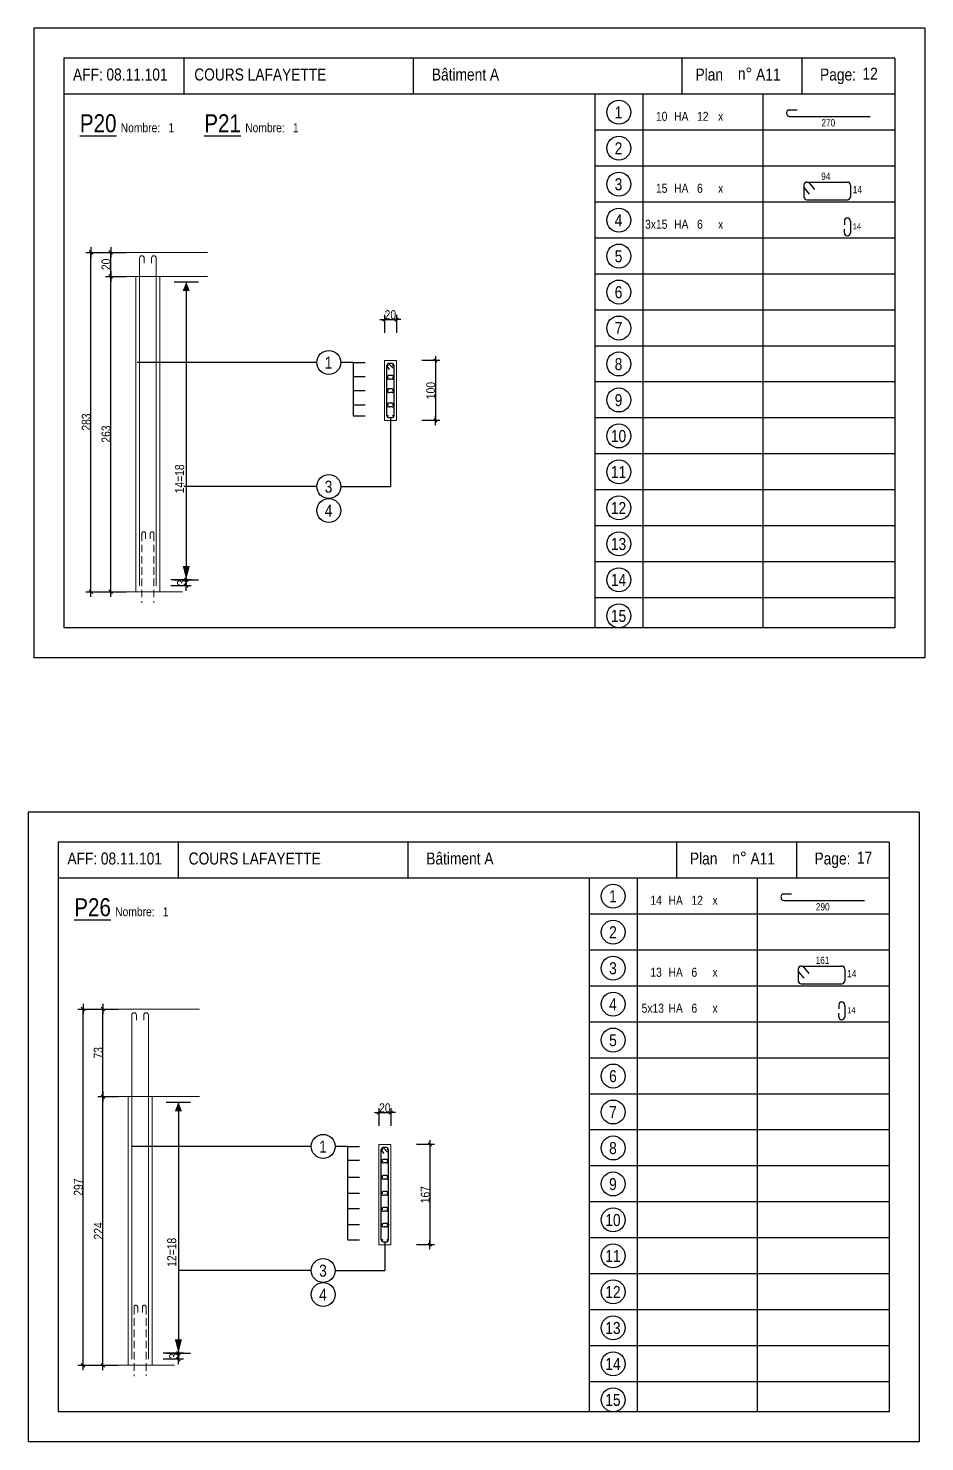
# Model space of a CAD drawing. Header units: metres. Extents: x -9927 to 45032, y -190416 to 12166.
# Drawn here: x 1160 to 2654, y -32840 to -30483 of the extents above; entities that cross this region are included whole.
import ezdxf
from ezdxf.enums import TextEntityAlignment as Align

# ---------------------------------------------------------------- set-up
doc = ezdxf.new("R2010")
doc.units = ezdxf.units.M
doc.header["$PDMODE"] = 65
doc.linetypes.add('CACHE2', pattern=[0.1875, 0.125, -0.0625])
for name, color, linetype in [('01_cote_gen', 4, 'Continuous'), ('01_fenetres', 171, 'Continuous'), ('01_linteaux', 3, 'Continuous'), ('01_sem', 42, 'Continuous'), ('01_texte', 230, 'Continuous'), ('AA_COTES', 2, 'Continuous')]:
    doc.layers.add(name, color=color, linetype=linetype)
doc.styles.add('STYLE2', font='ARIALN.TTF')
doc.dimstyles.new('JB25', dxfattribs={"dimscale": 0.1, "dimtxt": 150, "dimasz": 17, "dimexe": 0.1, "dimexo": 0.1, "dimgap": 0.09, "dimtad": 1, "dimdec": 1, "dimlfac": 0.5, "dimdsep": 46, "dimtxsty": 'STYLE2', "dimblk1": 'BOND_G', "dimblk2": 'BOND_D', "dimsah": 1, "dimcen": 1.5, "dimdle": 0.01, "dimse1": 1, "dimse2": 1, "dimclrd": 4, "dimclre": 2, "dimclrt": 5, "dimadec": 0, "dimazin": 0, "dimtfac": 2.333333, "dimtdec": 1, "dimtix": 1, "dimtmove": 2, "dimatfit": 3, "dimldrblk": 'BOND_G', "dimfxl": 1, "dimtolj": 1, "dimtzin": 0, "dimarcsym": 0})
doc.dimstyles.new('JB50', dxfattribs={"dimscale": 0.1, "dimtxt": 150, "dimasz": 15, "dimexe": 0.1, "dimexo": 0.1, "dimgap": 0.09, "dimtad": 1, "dimdec": 1, "dimdsep": 46, "dimtxsty": 'STYLE2', "dimblk1": 'BOND_G', "dimblk2": 'BOND_D', "dimsah": 1, "dimcen": 1.5, "dimdle": 0.01, "dimse1": 1, "dimse2": 1, "dimclrd": 4, "dimclre": 2, "dimclrt": 6, "dimazin": 2, "dimtfac": 2.333333, "dimtdec": 1, "dimtix": 1, "dimtmove": 2, "dimatfit": 3, "dimldrblk": 'BOND_G', "dimfxl": 1, "dimtolj": 1, "dimtzin": 0, "dimarcsym": 0})

# ---------------------------------------------------------------- blocks, each defined once
blk = doc.blocks.new('BOND_G')
at = {"layer": 'AA_COTES', "color": 0}
for p, q in [((0, -5), (0, 15)), ((5, 0), (-5, 0)), ((1.8, 1.8), (-1.8, -1.8))]:
    blk.add_line(p, q, dxfattribs=at)
blk = doc.blocks.new('BOND_D')
at = {"layer": 'AA_COTES', "color": 0}
for p, q in [((5, 0), (-5, 0)), ((-1.8, -1.8), (1.8, 1.8)), ((0, 5), (0, -15))]:
    blk.add_line(p, q, dxfattribs=at)
blk = doc.blocks.new('*D294')
at = {"layer": '01_cote_gen', "color": 4, "linetype": 'Continuous', "lineweight": -2, "transparency": 16777216}
blk.add_line((1838.4, -31038.6), (1838.4, -31135.6), dxfattribs=at)
at = {"layer": 'DEFPOINTS', "color": 0, "linetype": 'Continuous', "lineweight": 0, "transparency": 16777216}
for p in [(1773.4, -31037.1), (1773.4, -31137.1), (1838.4, -31137.1)]:
    blk.add_point(p, dxfattribs=at)
at = {"layer": '01_cote_gen', "color": 4, "linetype": 'Continuous', "lineweight": -2, "transparency": 16777216, "xscale": 1.5, "yscale": 1.5, "zscale": 1.5}
for name, p, rotation in [('BOND_G', (1838.4, -31037.1), 90), ('BOND_D', (1838.4, -31137.1), 270)]:
    blk.add_blockref(name, p, dxfattribs=dict(at, rotation=rotation))
at = {"layer": '01_cote_gen', "color": 6, "linetype": 'Continuous', "lineweight": 0, "transparency": 16777216, "insert": (1830.8, -31087.1), "char_height": 15, "attachment_point": 5, "rotation": 90, "style": 'STYLE2'}
blk.add_mtext('\\A1;100', dxfattribs=at)
blk = doc.blocks.new('*D295')
at = {"layer": '01_cote_gen', "color": 4, "linetype": 'Continuous', "lineweight": -2, "transparency": 16777216}
blk.add_line((1754.9, -30968.4), (1771.9, -30968.4), dxfattribs=at)
at = {"layer": 'DEFPOINTS', "color": 0, "linetype": 'Continuous', "lineweight": 0, "transparency": 16777216}
for p in [(1773.4, -30968.4), (1753.4, -31037.1), (1773.4, -31037.1)]:
    blk.add_point(p, dxfattribs=at)
at = {"layer": '01_cote_gen', "color": 4, "linetype": 'Continuous', "lineweight": -2, "transparency": 16777216, "xscale": 1.5, "yscale": 1.5, "zscale": 1.5, "rotation": 180}
blk.add_blockref('BOND_G', (1753.4, -30968.4), dxfattribs=at)
at = {"layer": '01_cote_gen', "color": 4, "linetype": 'Continuous', "lineweight": -2, "transparency": 16777216, "xscale": 1.5, "yscale": 1.5, "zscale": 1.5}
blk.add_blockref('BOND_D', (1773.4, -30968.4), dxfattribs=at)
at = {"layer": '01_cote_gen', "color": 6, "linetype": 'Continuous', "lineweight": 0, "transparency": 16777216, "insert": (1763.4, -30960.7), "char_height": 15, "attachment_point": 5, "style": 'STYLE2'}
blk.add_mtext('\\A1;20', dxfattribs=at)
blk = doc.blocks.new('*D296')
at = {"layer": '01_cote_gen', "color": 4, "linetype": 'Continuous', "lineweight": -2, "transparency": 16777216}
blk.add_line((1264, -31420.9), (1264, -30858.3), dxfattribs=at)
at = {"layer": 'DEFPOINTS', "color": 0, "linetype": 'Continuous', "lineweight": 0, "transparency": 16777216}
for p in [(1264, -30856.6), (1379.1, -30856.6), (1339.1, -31422.6)]:
    blk.add_point(p, dxfattribs=at)
at = {"layer": '01_cote_gen', "color": 4, "linetype": 'Continuous', "lineweight": -2, "transparency": 16777216, "xscale": 1.7, "yscale": 1.7, "zscale": 1.7}
for name, p, rotation in [('BOND_D', (1264, -30856.6), 90), ('BOND_G', (1264, -31422.6), 270)]:
    blk.add_blockref(name, p, dxfattribs=dict(at, rotation=rotation))
at = {"layer": '01_cote_gen', "color": 5, "linetype": 'Continuous', "lineweight": 0, "transparency": 16777216, "insert": (1256.4, -31139.6), "char_height": 15, "attachment_point": 5, "rotation": 90, "style": 'STYLE2'}
blk.add_mtext('\\A1;283', dxfattribs=at)
blk = doc.blocks.new('*D297')
at = {"layer": '01_cote_gen', "color": 4, "linetype": 'Continuous', "lineweight": -2, "transparency": 16777216}
blk.add_line((1297.2, -30894.9), (1297.2, -30858.3), dxfattribs=at)
at = {"layer": 'DEFPOINTS', "color": 0, "linetype": 'Continuous', "lineweight": 0, "transparency": 16777216}
for p in [(1297.2, -30856.6), (1425.9, -30856.6), (1434.9, -30896.6)]:
    blk.add_point(p, dxfattribs=at)
at = {"layer": '01_cote_gen', "color": 4, "linetype": 'Continuous', "lineweight": -2, "transparency": 16777216, "xscale": 1.7, "yscale": 1.7, "zscale": 1.7}
for name, p, rotation in [('BOND_D', (1297.2, -30856.6), 90), ('BOND_G', (1297.2, -30896.6), 270)]:
    blk.add_blockref(name, p, dxfattribs=dict(at, rotation=rotation))
at = {"layer": '01_cote_gen', "color": 5, "linetype": 'Continuous', "lineweight": 0, "transparency": 16777216, "insert": (1289.5, -30876.6), "char_height": 15, "attachment_point": 5, "rotation": 90, "style": 'STYLE2'}
blk.add_mtext('\\A1;20', dxfattribs=at)
blk = doc.blocks.new('*D298')
at = {"layer": '01_cote_gen', "color": 4, "linetype": 'Continuous', "lineweight": -2, "transparency": 16777216}
blk.add_line((1297.2, -31420.9), (1297.2, -30898.3), dxfattribs=at)
at = {"layer": 'DEFPOINTS', "color": 0, "linetype": 'Continuous', "lineweight": 0, "transparency": 16777216}
for p in [(1297.2, -30896.6), (1305.7, -30896.6), (1315.3, -31422.6)]:
    blk.add_point(p, dxfattribs=at)
at = {"layer": '01_cote_gen', "color": 4, "linetype": 'Continuous', "lineweight": -2, "transparency": 16777216, "xscale": 1.7, "yscale": 1.7, "zscale": 1.7}
for name, p, rotation in [('BOND_D', (1297.2, -30896.6), 90), ('BOND_G', (1297.2, -31422.6), 270)]:
    blk.add_blockref(name, p, dxfattribs=dict(at, rotation=rotation))
at = {"layer": '01_cote_gen', "color": 5, "linetype": 'Continuous', "lineweight": 0, "transparency": 16777216, "insert": (1289.5, -31159.6), "char_height": 15, "attachment_point": 5, "rotation": 90, "style": 'STYLE2'}
blk.add_mtext('\\A1;263', dxfattribs=at)
blk = doc.blocks.new('*D299')
at = {"layer": '01_cote_gen', "color": 4, "linetype": 'Continuous', "lineweight": -2, "transparency": 16777216}
blk.add_line((1423, -31404.3), (1423, -31410.9), dxfattribs=at)
at = {"layer": 'DEFPOINTS', "color": 0, "linetype": 'Continuous', "lineweight": 0, "transparency": 16777216}
for p in [(1416.2, -31402.6), (1373.1, -31412.6), (1423, -31412.6)]:
    blk.add_point(p, dxfattribs=at)
at = {"layer": '01_cote_gen', "color": 4, "linetype": 'Continuous', "lineweight": -2, "transparency": 16777216, "xscale": 1.7, "yscale": 1.7, "zscale": 1.7}
for name, p, rotation in [('BOND_G', (1423, -31402.6), 90), ('BOND_D', (1423, -31412.6), 270)]:
    blk.add_blockref(name, p, dxfattribs=dict(at, rotation=rotation))
at = {"layer": '01_cote_gen', "color": 5, "linetype": 'Continuous', "lineweight": 0, "transparency": 16777216, "insert": (1415.4, -31407.6), "char_height": 15, "attachment_point": 5, "rotation": 90, "style": 'STYLE2'}
blk.add_mtext('\\A1;3', dxfattribs=at)
blk = doc.blocks.new('*D328')
at = {"layer": '01_cote_gen', "color": 4, "linetype": 'Continuous', "lineweight": -2, "transparency": 16777216}
blk.add_line((1829.1, -32346.3), (1829.1, -32510.3), dxfattribs=at)
at = {"layer": 'DEFPOINTS', "color": 0, "linetype": 'Continuous', "lineweight": 0, "transparency": 16777216}
for p in [(1764.1, -32344.8), (1764.1, -32511.8), (1829.1, -32511.8)]:
    blk.add_point(p, dxfattribs=at)
at = {"layer": '01_cote_gen', "color": 4, "linetype": 'Continuous', "lineweight": -2, "transparency": 16777216, "xscale": 1.5, "yscale": 1.5, "zscale": 1.5}
for name, p, rotation in [('BOND_G', (1829.1, -32344.8), 90), ('BOND_D', (1829.1, -32511.8), 270)]:
    blk.add_blockref(name, p, dxfattribs=dict(at, rotation=rotation))
at = {"layer": '01_cote_gen', "color": 6, "linetype": 'Continuous', "lineweight": 0, "transparency": 16777216, "insert": (1821.5, -32428.3), "char_height": 15, "attachment_point": 5, "rotation": 90, "style": 'STYLE2'}
blk.add_mtext('\\A1;167', dxfattribs=at)
blk = doc.blocks.new('*D329')
at = {"layer": '01_cote_gen', "color": 4, "linetype": 'Continuous', "lineweight": -2, "transparency": 16777216}
blk.add_line((1745.6, -32291.3), (1762.6, -32291.3), dxfattribs=at)
at = {"layer": 'DEFPOINTS', "color": 0, "linetype": 'Continuous', "lineweight": 0, "transparency": 16777216}
for p in [(1764.1, -32291.3), (1744.1, -32344.8), (1764.1, -32344.8)]:
    blk.add_point(p, dxfattribs=at)
at = {"layer": '01_cote_gen', "color": 4, "linetype": 'Continuous', "lineweight": -2, "transparency": 16777216, "xscale": 1.5, "yscale": 1.5, "zscale": 1.5, "rotation": 180}
blk.add_blockref('BOND_G', (1744.1, -32291.3), dxfattribs=at)
at = {"layer": '01_cote_gen', "color": 4, "linetype": 'Continuous', "lineweight": -2, "transparency": 16777216, "xscale": 1.5, "yscale": 1.5, "zscale": 1.5}
blk.add_blockref('BOND_D', (1764.1, -32291.3), dxfattribs=at)
at = {"layer": '01_cote_gen', "color": 6, "linetype": 'Continuous', "lineweight": 0, "transparency": 16777216, "insert": (1754.1, -32283.6), "char_height": 15, "attachment_point": 5, "style": 'STYLE2'}
blk.add_mtext('\\A1;20', dxfattribs=at)
blk = doc.blocks.new('*D330')
at = {"layer": '01_cote_gen', "color": 4, "linetype": 'Continuous', "lineweight": -2, "transparency": 16777216}
blk.add_line((1251, -32711.1), (1251, -32120.5), dxfattribs=at)
at = {"layer": 'DEFPOINTS', "color": 0, "linetype": 'Continuous', "lineweight": 0, "transparency": 16777216}
for p in [(1251, -32118.8), (1366.1, -32118.8), (1326.1, -32712.8)]:
    blk.add_point(p, dxfattribs=at)
at = {"layer": '01_cote_gen', "color": 4, "linetype": 'Continuous', "lineweight": -2, "transparency": 16777216, "xscale": 1.7, "yscale": 1.7, "zscale": 1.7}
for name, p, rotation in [('BOND_D', (1251, -32118.8), 90), ('BOND_G', (1251, -32712.8), 270)]:
    blk.add_blockref(name, p, dxfattribs=dict(at, rotation=rotation))
at = {"layer": '01_cote_gen', "color": 5, "linetype": 'Continuous', "lineweight": 0, "transparency": 16777216, "insert": (1243.3, -32415.8), "char_height": 15, "attachment_point": 5, "rotation": 90, "style": 'STYLE2'}
blk.add_mtext('\\A1;297', dxfattribs=at)
blk = doc.blocks.new('*D331')
at = {"layer": '01_cote_gen', "color": 4, "linetype": 'Continuous', "lineweight": -2, "transparency": 16777216}
blk.add_line((1284.1, -32263.1), (1284.1, -32120.5), dxfattribs=at)
at = {"layer": 'DEFPOINTS', "color": 0, "linetype": 'Continuous', "lineweight": 0, "transparency": 16777216}
for p in [(1284.1, -32118.8), (1412.8, -32118.8), (1421.9, -32264.8)]:
    blk.add_point(p, dxfattribs=at)
at = {"layer": '01_cote_gen', "color": 4, "linetype": 'Continuous', "lineweight": -2, "transparency": 16777216, "xscale": 1.7, "yscale": 1.7, "zscale": 1.7}
for name, p, rotation in [('BOND_D', (1284.1, -32118.8), 90), ('BOND_G', (1284.1, -32264.8), 270)]:
    blk.add_blockref(name, p, dxfattribs=dict(at, rotation=rotation))
at = {"layer": '01_cote_gen', "color": 5, "linetype": 'Continuous', "lineweight": 0, "transparency": 16777216, "insert": (1276.5, -32191.8), "char_height": 15, "attachment_point": 5, "rotation": 90, "style": 'STYLE2'}
blk.add_mtext('\\A1;73', dxfattribs=at)
blk = doc.blocks.new('*D332')
at = {"layer": '01_cote_gen', "color": 4, "linetype": 'Continuous', "lineweight": -2, "transparency": 16777216}
blk.add_line((1284.1, -32711.1), (1284.1, -32266.5), dxfattribs=at)
at = {"layer": 'DEFPOINTS', "color": 0, "linetype": 'Continuous', "lineweight": 0, "transparency": 16777216}
for p in [(1284.1, -32264.8), (1292.6, -32264.8), (1302.3, -32712.8)]:
    blk.add_point(p, dxfattribs=at)
at = {"layer": '01_cote_gen', "color": 4, "linetype": 'Continuous', "lineweight": -2, "transparency": 16777216, "xscale": 1.7, "yscale": 1.7, "zscale": 1.7}
for name, p, rotation in [('BOND_D', (1284.1, -32264.8), 90), ('BOND_G', (1284.1, -32712.8), 270)]:
    blk.add_blockref(name, p, dxfattribs=dict(at, rotation=rotation))
at = {"layer": '01_cote_gen', "color": 5, "linetype": 'Continuous', "lineweight": 0, "transparency": 16777216, "insert": (1276.6, -32488.8), "char_height": 15, "attachment_point": 5, "rotation": 90, "style": 'STYLE2'}
blk.add_mtext('\\A1;224', dxfattribs=at)
blk = doc.blocks.new('*D333')
at = {"layer": '01_cote_gen', "color": 4, "linetype": 'Continuous', "lineweight": -2, "transparency": 16777216}
blk.add_line((1410, -32694.5), (1410, -32701.1), dxfattribs=at)
at = {"layer": 'DEFPOINTS', "color": 0, "linetype": 'Continuous', "lineweight": 0, "transparency": 16777216}
for p in [(1403.1, -32692.8), (1360.1, -32702.8), (1410, -32702.8)]:
    blk.add_point(p, dxfattribs=at)
at = {"layer": '01_cote_gen', "color": 4, "linetype": 'Continuous', "lineweight": -2, "transparency": 16777216, "xscale": 1.7, "yscale": 1.7, "zscale": 1.7}
for name, p, rotation in [('BOND_G', (1410, -32692.8), 90), ('BOND_D', (1410, -32702.8), 270)]:
    blk.add_blockref(name, p, dxfattribs=dict(at, rotation=rotation))
at = {"layer": '01_cote_gen', "color": 5, "linetype": 'Continuous', "lineweight": 0, "transparency": 16777216, "insert": (1402.3, -32697.8), "char_height": 15, "attachment_point": 5, "rotation": 90, "style": 'STYLE2'}
blk.add_mtext('\\A1;3', dxfattribs=at)

msp = doc.modelspace()

# ---------------------------------------------------------------- linework, layer by layer
at = {"layer": '01_cote_gen', "color": 2, "linetype": 'CACHE2', "lineweight": 0, "ltscale": 100}
for p, q in [((1349.15, -31325.62), (1349.15, -31441.19)), ((1355.15, -31325.62), (1355.15, -31334.6)), ((1363.15, -31325.62), (1363.15, -31334.6)), ((1369.15, -31325.62), (1369.15, -31440.34)), ((1336.07, -32615.78), (1336.07, -32731.34)), ((1342.07, -32615.78), (1342.07, -32624.75)), ((1350.07, -32615.78), (1350.07, -32624.75)), ((1356.07, -32615.78), (1356.07, -32730.49))]:
    msp.add_line(p, q, dxfattribs=at)
for centre in [(1352.15, -31325.62), (1366.15, -31325.62), (1339.07, -32615.78), (1353.07, -32615.78)]:
    msp.add_arc(centre, 3, 0, 180, dxfattribs=at)
at = {"layer": '01_fenetres', "ltscale": 30}
for p, q in [((2604.04, -30532.74), (1219.04, -30532.74)), ((1219.04, -30532.74), (1219.04, -31482.74)), ((1219.04, -30532.74), (1219.04, -31482.74)), ((1219.04, -30532.74), (1219.04, -31482.74)), ((1419.04, -30532.74), (1419.04, -30592.74)), ((1801.54, -30532.74), (1801.54, -30592.74)), ((2249.91, -30592.74), (2249.91, -30532.74)), ((2449.91, -30592.74), (2449.91, -30532.74)), ((2604.04, -30532.74), (2604.04, -31482.74)), ((2604.04, -30592.74), (1219.04, -30592.74)), ((2604.04, -31482.74), (1219.04, -31482.74)), ((2594.73, -31840.46), (1209.73, -31840.46)), ((1209.73, -31840.46), (1209.73, -32790.46)), ((1209.73, -31840.46), (1209.73, -32790.46)), ((1209.73, -31840.46), (1209.73, -32790.46)), ((1409.73, -31840.46), (1409.73, -31900.46)), ((1792.23, -31840.46), (1792.23, -31900.46)), ((2240.6, -31900.46), (2240.6, -31840.46)), ((2440.6, -31900.46), (2440.6, -31840.46)), ((2594.73, -31840.46), (2594.73, -32790.46)), ((2594.73, -31900.46), (1209.73, -31900.46)), ((2594.73, -32790.46), (1209.73, -32790.46))]:
    msp.add_line(p, q, dxfattribs=at)
at = {"layer": '01_linteaux', "linetype": 'Continuous'}
for p, q in [((2427.58, -30618.99), (2441.32, -30618.99)), ((2428.81, -30629.98), (2563.12, -30629.98)), ((2452.49, -30744.27), (2452.49, -30763.88)), ((2457.49, -30739.27), (2525.07, -30739.27)), ((2460.18, -30739.27), (2470.16, -30751.58)), ((2530.07, -30744.27), (2530.07, -30763.88)), ((2452.49, -30748.41), (2461.68, -30759.74)), ((2457.49, -30768.88), (2525.07, -30768.88)), ((2520.07, -30804.27), (2520.07, -30810.64)), ((2530.07, -30804.27), (2530.07, -30823.88)), ((2520.07, -30823.88), (2520.07, -30818.03)), ((2418.28, -31926.72), (2432.02, -31926.72)), ((2419.51, -31937.7), (2553.82, -31937.7)), ((2443.18, -32051.99), (2443.18, -32071.6)), ((2443.18, -32056.13), (2452.37, -32067.46)), ((2448.18, -32046.99), (2515.77, -32046.99)), ((2450.87, -32046.99), (2460.85, -32059.3)), ((2520.77, -32051.99), (2520.77, -32071.6)), ((2448.18, -32076.6), (2515.77, -32076.6)), ((2510.77, -32111.99), (2510.77, -32118.36)), ((2520.77, -32111.99), (2520.77, -32131.6)), ((2510.77, -32131.6), (2510.77, -32125.76))]:
    msp.add_line(p, q, dxfattribs=at)
for centre, start, end in [((2428.69, -30623.87), 102.77382, 192.77382), ((2428.81, -30624.98), 180, 270), ((2457.49, -30744.27), 90, 180), ((2525.07, -30744.27), 0, 90), ((2457.49, -30763.88), 180, 270), ((2525.07, -30763.88), 270, 0), ((2525.07, -30804.27), 90, 180), ((2525.07, -30804.27), 0, 90), ((2525.07, -30823.88), 180, 270), ((2525.07, -30823.88), 270, 0), ((2419.38, -31931.59), 102.77382, 192.77382), ((2419.51, -31932.7), 180, 270), ((2448.18, -32051.99), 90, 180), ((2515.77, -32051.99), 0, 90), ((2448.18, -32071.6), 180, 270), ((2515.77, -32071.6), 270, 0), ((2515.77, -32111.99), 90, 180), ((2515.77, -32111.99), 0, 90), ((2515.77, -32131.6), 180, 270), ((2515.77, -32131.6), 270, 0)]:
    msp.add_arc(centre, 5, start, end, dxfattribs=at)
at = {"layer": '01_sem', "color": 2, "lineweight": 0, "ltscale": 7}
for p, q in [((1339.15, -30856.62), (1322.71, -30856.62)), ((1458.33, -30856.62), (1339.15, -30856.62)), ((1345.15, -30866.16), (1345.15, -31412.62)), ((1353.15, -30866.16), (1353.15, -30874.56)), ((1365.15, -30866.16), (1365.15, -30874.56)), ((1373.15, -30866.16), (1373.15, -31412.62)), ((1339.15, -30896.62), (1322.71, -30896.62)), ((1339.15, -30896.62), (1339.15, -31422.62)), ((1458.33, -30896.62), (1339.15, -30896.62)), ((1379.15, -30896.62), (1379.15, -31422.62)), ((1753.45, -31137.1), (1753.45, -31037.1)), ((1773.45, -31037.1), (1753.45, -31037.1)), ((1753.45, -31137.1), (1753.45, -31037.1)), ((1773.45, -31037.1), (1753.45, -31037.1)), ((1773.45, -31137.1), (1773.45, -31037.1)), ((1753.45, -31137.1), (1773.45, -31137.1)), ((1753.45, -31137.1), (1773.45, -31137.1)), ((1416.7, -31422.62), (1302.97, -31422.62)), ((1326.07, -32118.78), (1309.64, -32118.78)), ((1445.25, -32118.78), (1326.07, -32118.78)), ((1332.07, -32128.97), (1332.07, -32702.78)), ((1340.07, -32128.97), (1340.07, -32137.37)), ((1352.07, -32128.97), (1352.07, -32137.37)), ((1360.07, -32128.97), (1360.07, -32702.78)), ((1326.07, -32264.78), (1309.64, -32264.78)), ((1326.07, -32264.78), (1326.07, -32712.78)), ((1445.25, -32264.78), (1326.07, -32264.78)), ((1366.07, -32264.78), (1366.07, -32712.78)), ((1744.14, -32511.82), (1744.14, -32344.82)), ((1764.14, -32344.82), (1744.14, -32344.82)), ((1744.14, -32511.82), (1744.14, -32344.82)), ((1764.14, -32344.82), (1744.14, -32344.82)), ((1764.14, -32511.82), (1764.14, -32344.82)), ((1744.14, -32511.82), (1764.14, -32511.82)), ((1744.14, -32511.82), (1764.14, -32511.82)), ((1403.62, -32712.78), (1289.9, -32712.78))]:
    msp.add_line(p, q, dxfattribs=at)
for centre in [(1349.15, -30866.16), (1369.15, -30866.16), (1336.07, -32128.97), (1356.07, -32128.97)]:
    msp.add_arc(centre, 4, 0, 180, dxfattribs=at)
at = {"layer": '01_texte', "ltscale": 30}
for p, q in [((1169.04, -30482.74), (1169.04, -31532.74)), ((2654.04, -30482.74), (1169.04, -30482.74)), ((2654.04, -30482.74), (2654.04, -31532.74)), ((2104.04, -30592.74), (2104.04, -31482.74)), ((2184.04, -30592.74), (2184.04, -31482.74)), ((2384.04, -30592.74), (2384.04, -31482.74)), ((2604.04, -30652.74), (2104.04, -30652.74)), ((2604.04, -30712.74), (2104.04, -30712.74)), ((2604.04, -30772.74), (2104.04, -30772.74)), ((2604.04, -30832.74), (2104.04, -30832.74)), ((1402.88, -30905.91), (1443.2, -30905.91)), ((1423.04, -30905.91), (1423.04, -31409.5)), ((2604.04, -30892.74), (2104.04, -30892.74)), ((2604.04, -30952.74), (2104.04, -30952.74)), ((2604.04, -31012.74), (2104.04, -31012.74)), ((1757.45, -31129.1), (1757.45, -31045.1)), ((1757.45, -31046.38), (1761.45, -31051.74)), ((1766.45, -31042.1), (1760.45, -31042.1)), ((1760.45, -31042.1), (1768.04, -31049.51)), ((1769.45, -31129.1), (1769.45, -31045.1)), ((1766.45, -31062.12), (1760.45, -31062.12)), ((1760.45, -31068.12), (1762.54, -31068.12)), ((1766.45, -31068.12), (1762.35, -31068.12)), ((2604.04, -31072.74), (2104.04, -31072.74)), ((1766.45, -31084.28), (1760.45, -31084.28)), ((1760.45, -31090.28), (1762.54, -31090.28)), ((1766.45, -31090.28), (1762.35, -31090.28)), ((1766.45, -31108.34), (1760.45, -31108.34)), ((1760.45, -31114.34), (1762.54, -31114.34)), ((1766.45, -31114.34), (1762.35, -31114.34)), ((1760.45, -31132.1), (1766.45, -31132.1)), ((2604.04, -31132.74), (2104.04, -31132.74)), ((2604.04, -31192.74), (2104.04, -31192.74)), ((2604.04, -31252.74), (2104.04, -31252.74)), ((2604.04, -31312.74), (2104.04, -31312.74)), ((2604.04, -31372.74), (2104.04, -31372.74)), ((1402.88, -31402.62), (1443.2, -31402.62)), ((2604.04, -31432.74), (2104.04, -31432.74)), ((2654.04, -31532.74), (1169.04, -31532.74)), ((1159.73, -31790.46), (1159.73, -32840.46)), ((2644.73, -31790.46), (1159.73, -31790.46)), ((2644.73, -31790.46), (2644.73, -32840.46)), ((2094.73, -31900.46), (2094.73, -32790.46)), ((2174.73, -31900.46), (2174.73, -32790.46)), ((2374.73, -31900.46), (2374.73, -32790.46)), ((2594.73, -31960.46), (2094.73, -31960.46)), ((2594.73, -32020.46), (2094.73, -32020.46)), ((2594.73, -32080.46), (2094.73, -32080.46)), ((2594.73, -32140.46), (2094.73, -32140.46)), ((2594.73, -32200.46), (2094.73, -32200.46)), ((1389.81, -32274.06), (1430.12, -32274.06)), ((1409.97, -32274.06), (1409.97, -32699.65)), ((2594.73, -32260.46), (2094.73, -32260.46)), ((2594.73, -32320.46), (2094.73, -32320.46)), ((1748.14, -32503.82), (1748.14, -32352.82)), ((1748.14, -32354.1), (1752.14, -32359.46)), ((1757.14, -32349.82), (1751.14, -32349.82)), ((1751.14, -32349.82), (1758.74, -32357.23)), ((1757.14, -32369.42), (1751.14, -32369.42)), ((1760.14, -32503.82), (1760.14, -32352.82)), ((1751.14, -32375.42), (1753.23, -32375.42)), ((1757.14, -32375.42), (1753.05, -32375.42)), ((2594.73, -32380.46), (2094.73, -32380.46)), ((1757.14, -32396.53), (1751.14, -32396.53)), ((1751.14, -32402.53), (1753.23, -32402.53)), ((1757.14, -32402.53), (1753.05, -32402.53)), ((1757.14, -32423.26), (1751.14, -32423.26)), ((1751.14, -32429.26), (1753.23, -32429.26)), ((1757.14, -32429.26), (1753.05, -32429.26)), ((2594.73, -32440.46), (2094.73, -32440.46)), ((1757.14, -32450.02), (1751.14, -32450.02)), ((1751.14, -32456.02), (1753.23, -32456.02)), ((1757.14, -32456.02), (1753.05, -32456.02)), ((1757.89, -32476.22), (1751.89, -32476.22)), ((1751.89, -32482.22), (1753.98, -32482.22)), ((1757.89, -32482.22), (1753.8, -32482.22)), ((1751.14, -32506.82), (1757.14, -32506.82)), ((2594.73, -32500.46), (2094.73, -32500.46)), ((2594.73, -32560.46), (2094.73, -32560.46)), ((2594.73, -32620.46), (2094.73, -32620.46)), ((1389.81, -32692.78), (1430.12, -32692.78)), ((2594.73, -32680.46), (2094.73, -32680.46)), ((2594.73, -32740.46), (2094.73, -32740.46)), ((2644.73, -32840.46), (1159.73, -32840.46))]:
    msp.add_line(p, q, dxfattribs=at)
at = {"layer": '01_texte'}
for p, q in [((1640.66, -31040.13), (1341.38, -31040.13)), ((1701.13, -31040.13), (1680.66, -31040.13)), ((1701.13, -31040.13), (1701.13, -31129.15)), ((1701.13, -31040.13), (1721.15, -31040.13)), ((1701.13, -31063.72), (1721.15, -31063.72)), ((1701.13, -31087.02), (1721.15, -31087.02)), ((1701.13, -31110.83), (1721.15, -31110.83)), ((1701.13, -31129.15), (1721.15, -31129.15)), ((1763.56, -31132.1), (1763.56, -31247.15)), ((1640.66, -31247.15), (1419.27, -31247.15)), ((1680.66, -31247.15), (1763.56, -31247.15)), ((1631.36, -32347.85), (1332.07, -32347.85)), ((1691.83, -32347.85), (1671.36, -32347.85)), ((1691.83, -32347.85), (1691.83, -32503.87)), ((1691.83, -32347.85), (1711.84, -32347.85)), ((1691.83, -32371.01), (1711.84, -32371.01)), ((1691.83, -32399.27), (1711.84, -32399.27)), ((1691.83, -32425.75), (1711.84, -32425.75)), ((1691.83, -32451.18), (1711.84, -32451.18)), ((1691.83, -32478.3), (1711.84, -32478.3)), ((1691.83, -32503.87), (1711.84, -32503.87)), ((1754.26, -32506.82), (1754.26, -32554.87)), ((1631.36, -32554.87), (1409.97, -32554.87)), ((1671.36, -32554.87), (1754.26, -32554.87))]:
    msp.add_line(p, q, dxfattribs=at)
at = {"layer": '01_texte', "ltscale": 30, "const_width": 1.5, "flags": 128}
for points in [[(1759.91, -31044.95, -1), (1758.41, -31044.95, -1)], [(1766.98, -31044.95, 1), (1768.48, -31044.95, 1)], [(1759.91, -31065.47, 1), (1758.41, -31065.47, 1)], [(1766.98, -31065.47, -1), (1768.48, -31065.47, -1)], [(1759.91, -31086.87, 1), (1758.41, -31086.87, 1)], [(1766.98, -31086.87, -1), (1768.48, -31086.87, -1)], [(1759.91, -31110.94, 1), (1758.41, -31110.94, 1)], [(1766.98, -31110.94, -1), (1768.48, -31110.94, -1)], [(1759.91, -31129.25, 1), (1758.41, -31129.25, 1)], [(1766.98, -31129.25, -1), (1768.48, -31129.25, -1)], [(1750.61, -32352.67, -1), (1749.11, -32352.67, -1)], [(1750.61, -32372.77, 1), (1749.11, -32372.77, 1)], [(1757.67, -32352.67, 1), (1759.17, -32352.67, 1)], [(1757.67, -32372.77, -1), (1759.17, -32372.77, -1)], [(1750.61, -32399.12, 1), (1749.11, -32399.12, 1)], [(1757.67, -32399.12, -1), (1759.17, -32399.12, -1)], [(1750.61, -32425.86, 1), (1749.11, -32425.86, 1)], [(1757.67, -32425.86, -1), (1759.17, -32425.86, -1)], [(1750.61, -32452.61, 1), (1749.11, -32452.61, 1)], [(1757.67, -32452.61, -1), (1759.17, -32452.61, -1)], [(1750.61, -32478.82, 1), (1749.11, -32478.82, 1)], [(1757.67, -32478.82, -1), (1759.17, -32478.82, -1)], [(1750.61, -32503.97, 1), (1749.11, -32503.97, 1)], [(1757.67, -32503.97, -1), (1759.17, -32503.97, -1)]]:
    msp.add_lwpolyline(points, format="xyb", close=True, dxfattribs=at)
at = {"layer": '01_texte'}
for centre in [(2144.04, -30622.74), (2144.04, -30682.74), (2144.04, -30742.74), (2144.04, -30802.74), (2144.04, -30862.74), (2144.04, -30922.74), (2144.04, -30982.74), (1660.66, -31040.13), (2144.04, -31042.74), (2144.04, -31102.74), (2144.04, -31162.74), (2144.04, -31222.74), (1660.66, -31247.15), (2144.04, -31282.74), (1660.66, -31287.15), (2144.04, -31342.74), (2144.04, -31402.74), (2144.04, -31462.74), (2134.73, -31930.46), (2134.73, -31990.46), (2134.73, -32050.46), (2134.73, -32110.46), (2134.73, -32170.46), (2134.73, -32230.46), (2134.73, -32290.46), (1651.36, -32347.85), (2134.73, -32350.46), (2134.73, -32410.46), (2134.73, -32470.46), (2134.73, -32530.46), (1651.36, -32554.87), (1651.36, -32594.87), (2134.73, -32590.46), (2134.73, -32650.46), (2134.73, -32710.46), (2134.73, -32770.46)]:
    msp.add_circle(centre, 20, dxfattribs=at)
at = {"layer": '01_texte', "ltscale": 30}
for centre, start, end in [((1760.45, -31045.1), 90.00091, 180), ((1766.45, -31045.1), 0, 90.00091), ((1760.45, -31065.12), 90.00091, 180), ((1760.45, -31065.12), 180, 269.99909), ((1766.45, -31065.12), 0, 90.00091), ((1766.45, -31065.12), 269.99909, 360), ((1760.45, -31087.28), 90.00091, 180), ((1760.45, -31087.28), 180, 269.99909), ((1766.45, -31087.28), 0, 90.00091), ((1766.45, -31087.28), 269.99909, 360), ((1760.45, -31111.34), 90.00091, 180), ((1760.45, -31111.34), 180, 269.99909), ((1766.45, -31111.34), 0, 90.00091), ((1766.45, -31111.34), 269.99909, 360), ((1760.45, -31129.1), 180, 270), ((1766.45, -31129.1), 270, 0), ((1751.14, -32352.82), 90.00091, 180), ((1751.14, -32372.42), 90.00091, 180), ((1757.14, -32352.82), 0, 90.00091), ((1757.14, -32372.42), 0, 90.00091), ((1751.14, -32372.42), 180, 269.99909), ((1757.14, -32372.42), 269.99909, 360), ((1751.14, -32399.53), 90.00091, 180), ((1751.14, -32399.53), 180, 269.99909), ((1757.14, -32399.53), 0, 90.00091), ((1757.14, -32399.53), 269.99909, 360), ((1751.14, -32426.26), 90.00091, 180), ((1751.14, -32426.26), 180, 269.99909), ((1757.14, -32426.26), 0, 90.00091), ((1757.14, -32426.26), 269.99909, 360), ((1751.14, -32453.02), 90.00091, 180), ((1751.14, -32453.02), 180, 269.99909), ((1757.14, -32453.02), 0, 90.00091), ((1757.14, -32453.02), 269.99909, 360), ((1751.89, -32479.22), 90.00091, 180), ((1751.89, -32479.22), 180, 269.99909), ((1757.89, -32479.22), 0, 90.00091), ((1757.89, -32479.22), 269.99909, 360), ((1751.14, -32503.82), 180, 270), ((1757.14, -32503.82), 270, 0)]:
    msp.add_arc(centre, 3, start, end, dxfattribs=at)
for points in [[(1423.04, -30905.91), (1417.14, -30920.98), (1423.04, -30920.98)], [(1423.04, -30905.91), (1428.94, -30920.98), (1423.04, -30920.98)], [(1423.04, -31402.62), (1417.14, -31379.55), (1423.04, -31379.55)], [(1423.04, -31402.62), (1428.94, -31379.55), (1423.04, -31379.55)], [(1409.97, -32274.06), (1404.07, -32289.13), (1409.97, -32289.13)], [(1409.97, -32274.06), (1415.87, -32289.13), (1409.97, -32289.13)], [(1409.97, -32692.78), (1404.07, -32669.71), (1409.97, -32669.71)], [(1409.97, -32692.78), (1415.87, -32669.71), (1409.97, -32669.71)]]:
    msp.add_solid(points, dxfattribs=at)

# ---------------------------------------------------------------- texts
at = {"layer": '01_texte', "style": 'STYLE2'}
for s, height, p in [('AFF:', 20, (1234.33, -30569.89)), ('08.11.101', 20, (1290, -30569.89)), ('COURS LAFAYETTE', 20, (1436.38, -30569.89)), ('Bâtiment A', 20, (1832.48, -30569.89)), ('Plan', 20, (2271.95, -30569.89)), ('n%%D', 20, (2342.64, -30568.45)), ('A11', 20, (2372.98, -30569.89)), ('Page:', 20, (2479.62, -30569.89)), ('12', 20, (2550.31, -30568.45)), ('%%UP20', 30, (1245.62, -30656.13)), ('%%UP21', 30, (1453.08, -30656.13)), ('HA', 15, (2236.33, -30637.14)), ('12', 15, (2274.5, -30637.14)), ('Nombre:', 15, (1313.8, -30656.13)), ('1', 15, (1393.42, -30656.13)), ('Nombre:', 15, (1521.26, -30656.13)), ('1', 15, (1600.89, -30656.13)), ('270', 12, (2481.87, -30646.48)), ('HA', 15, (2236.33, -30757.14)), ('6', 15, (2274.5, -30757.14)), ('94', 12, (2481.55, -30735.72)), ('14', 12, (2534.06, -30757.93)), ('HA', 15, (2236.33, -30817.14)), ('6', 15, (2274.5, -30817.14)), ('14', 10, (2534.06, -30817.93)), ('AFF:', 20, (1225.03, -31877.61)), ('08.11.101', 20, (1280.69, -31877.61)), ('COURS LAFAYETTE', 20, (1427.08, -31877.61)), ('Bâtiment A', 20, (1823.18, -31877.61)), ('Plan', 20, (2262.65, -31877.61)), ('n%%D', 20, (2333.33, -31876.17)), ('A11', 20, (2363.67, -31877.61)), ('Page:', 20, (2470.32, -31877.61)), ('17', 20, (2541, -31876.17)), ('%%UP26', 30, (1236.31, -31963.85)), ('HA', 15, (2227.03, -31944.86)), ('12', 15, (2265.19, -31944.86)), ('290', 12, (2472.57, -31954.2)), ('Nombre:', 15, (1304.49, -31963.85)), ('1', 15, (1384.12, -31963.85)), ('161', 12, (2472.24, -32043.44)), ('HA', 15, (2227.03, -32064.86)), ('6', 15, (2265.19, -32064.86)), ('14', 12, (2524.75, -32065.65)), ('HA', 15, (2227.03, -32124.86)), ('6', 15, (2265.19, -32124.86)), ('14', 10, (2524.75, -32125.65))]:
    msp.add_text(s, height=height, dxfattribs=at).set_placement(p)
for s, p in [('1', (2143.64, -30622.97)), ('2', (2143.64, -30682.97)), ('3', (2143.64, -30742.97)), ('4', (2143.64, -30802.97)), ('5', (2143.64, -30862.97)), ('6', (2143.64, -30922.97)), ('7', (2143.64, -30982.97)), ('1', (1660.26, -31040.36)), ('8', (2143.64, -31042.97)), ('9', (2143.64, -31102.97)), ('10', (2143.64, -31162.97)), ('11', (2143.64, -31222.97)), ('3', (1660.26, -31247.38)), ('4', (1660.26, -31287.38)), ('12', (2143.64, -31282.97)), ('13', (2143.64, -31342.97)), ('14', (2143.64, -31402.97)), ('15', (2143.64, -31462.97)), ('1', (2134.33, -31930.69)), ('2', (2134.33, -31990.69)), ('3', (2134.33, -32050.69)), ('4', (2134.33, -32110.69)), ('5', (2134.33, -32170.69)), ('6', (2134.33, -32230.69)), ('7', (2134.33, -32290.69)), ('1', (1650.95, -32348.08)), ('8', (2134.33, -32350.69)), ('9', (2134.33, -32410.69)), ('10', (2134.33, -32470.69)), ('11', (2134.33, -32530.69)), ('3', (1650.95, -32555.1)), ('12', (2134.33, -32590.69)), ('4', (1650.95, -32595.1)), ('13', (2134.33, -32650.69)), ('14', (2134.33, -32710.69)), ('15', (2134.33, -32770.69))]:
    msp.add_text(s, height=20, dxfattribs=at).set_placement(p, align=Align.MIDDLE_CENTER)
for s, p in [('10', (2225.13, -30637.14)), ('15', (2225.13, -30757.14)), ('3x15', (2225.13, -30817.14)), ('14', (2215.82, -31944.86)), ('13', (2215.82, -32064.86)), ('5x13', (2219.34, -32124.86))]:
    msp.add_text(s, height=15, dxfattribs=at).set_placement(p, align=Align.RIGHT)
for p in [(2313.91, -30637.14), (2313.91, -30757.14), (2313.91, -30817.14), (2304.61, -31944.86), (2304.61, -32064.86), (2304.61, -32124.86)]:
    msp.add_text('x', height=15, dxfattribs=at).set_placement(p, align=Align.CENTER)
for s, p in [('14=18', (1419.43, -31258.49)), ('12=18', (1406.36, -32548.64))]:
    msp.add_text(s, height=15, rotation=90, dxfattribs=at).set_placement(p)

# ---------------------------------------------------------------- dimensions: what is measured, and where the dimension line sits
at = {"layer": '01_cote_gen', "linetype": 'Continuous', "lineweight": 0}
for base, p1, p2, dimstyle, picture, middle in [((1264.03, -30856.62), (1339.15, -31422.62), (1379.15, -30856.62), 'JB25', '*D296', (1256.36, -31139.62)), ((1297.21, -30856.62), (1434.93, -30896.62), (1425.87, -30856.62), 'JB25', '*D297', (1289.54, -30876.62)), ((1297.21, -30896.62), (1315.33, -31422.62), (1305.71, -30896.62), 'JB25', '*D298', (1289.54, -31159.62)), ((1838.45, -31137.1), (1773.45, -31037.1), (1773.45, -31137.1), 'JB50', '*D294', (1830.78, -31087.1)), ((1250.96, -32118.78), (1326.07, -32712.78), (1366.07, -32118.78), 'JB25', '*D330', (1243.29, -32415.78)), ((1284.14, -32118.78), (1421.86, -32264.78), (1412.8, -32118.78), 'JB25', '*D331', (1276.47, -32191.78)), ((1284.14, -32264.78), (1302.26, -32712.78), (1292.64, -32264.78), 'JB25', '*D332', (1276.6, -32488.78)), ((1829.14, -32511.82), (1764.14, -32344.82), (1764.14, -32511.82), 'JB50', '*D328', (1821.47, -32428.32))]:
    dim = msp.add_linear_dim(base=base, p1=p1, p2=p2, angle=90, dimstyle=dimstyle, dxfattribs=at)
    dim.commit()
    dim.dimension.update_dxf_attribs({"geometry": picture, "text_midpoint": middle})
for base, p1, p2, picture, middle in [((1773.45, -30968.38), (1753.45, -31037.1), (1773.45, -31037.1), '*D295', (1763.45, -30960.71)), ((1764.14, -32291.25), (1744.14, -32344.82), (1764.14, -32344.82), '*D329', (1754.14, -32283.59))]:
    dim = msp.add_linear_dim(base=base, p1=p1, p2=p2, dimstyle='JB50', dxfattribs=at)
    dim.commit()
    dim.dimension.update_dxf_attribs({"geometry": picture, "text_midpoint": middle})
for base, p1, p2, picture, middle in [((1423.04, -31412.62), (1416.21, -31402.62), (1373.15, -31412.62), '*D299', (1415.37, -31407.62)), ((1409.97, -32702.78), (1403.14, -32692.78), (1360.07, -32702.78), '*D333', (1402.3, -32697.78))]:
    dim = msp.add_linear_dim(base=base, p1=p1, p2=p2, angle=90, text='3', dimstyle='JB25', dxfattribs=at)
    dim.commit()
    dim.dimension.update_dxf_attribs({"geometry": picture, "text_midpoint": middle})

doc.saveas('drawing.dxf')
